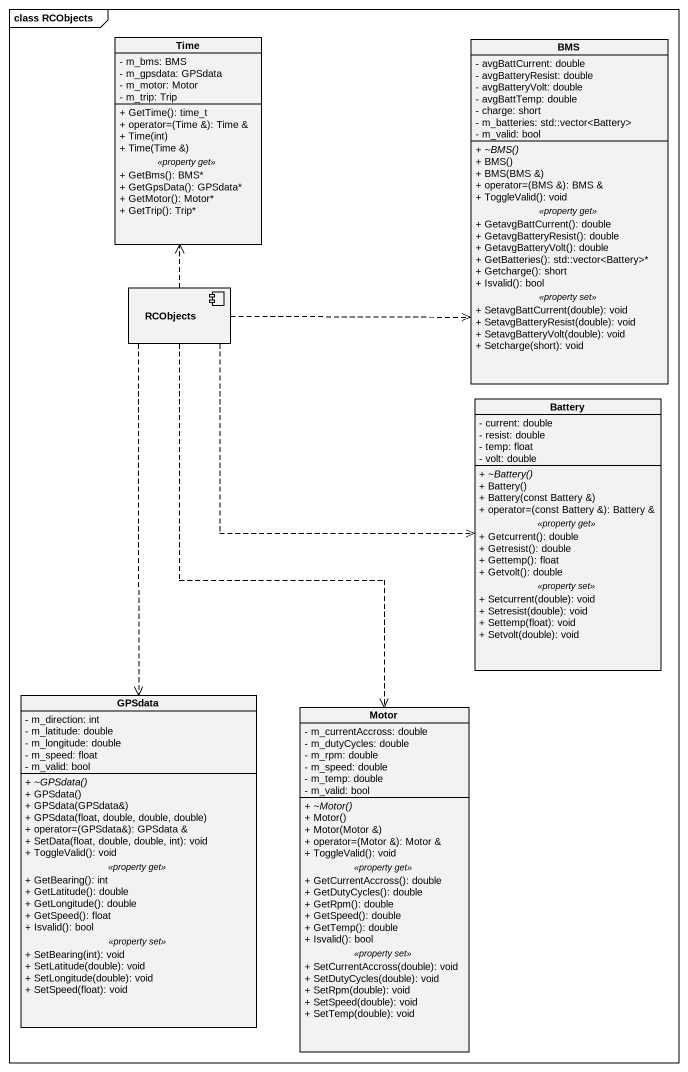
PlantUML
@startuml
mainframe class RCObjects
allowmixing
hide circle
hide empty members
skinparam classAttributeIconSize 0
class Time {
  - m_bms: BMS
  - m_gpsdata: GPSdata
  - m_motor: Motor
  - m_trip: Trip
  --
  + GetTime(): time_t
  + operator=(Time &): Time &
  + Time(int)
  + Time(Time &)
  .. <<property get>> ..
  + GetBms(): BMS*
  + GetGpsData(): GPSdata*
  + GetMotor(): Motor*
  + GetTrip(): Trip*
}
class BMS {
  - avgBattCurrent: double
  - avgBatteryResist: double
  - avgBatteryVolt: double
  - avgBattTemp: double
  - charge: short
  - m_batteries: std::vector<Battery>
  - m_valid: bool
  --
  {abstract} + ~BMS()
  + BMS()
  + BMS(BMS &)
  + operator=(BMS &): BMS &
  + ToggleValid(): void
  .. <<property get>> ..
  + GetavgBattCurrent(): double
  + GetavgBatteryResist(): double
  + GetavgBatteryVolt(): double
  + GetBatteries(): std::vector<Battery>*
  + Getcharge(): short
  + Isvalid(): bool
  .. <<property set>> ..
  + SetavgBattCurrent(double): void
  + SetavgBatteryResist(double): void
  + SetavgBatteryVolt(double): void
  + Setcharge(short): void
}
component RCObjects
class Battery {
  - current: double
  - resist: double
  - temp: float
  - volt: double
  --
  {abstract} + ~Battery()
  + Battery()
  + Battery(const Battery &)
  + operator=(const Battery &): Battery &
  .. <<property get>> ..
  + Getcurrent(): double
  + Getresist(): double
  + Gettemp(): float
  + Getvolt(): double
  .. <<property set>> ..
  + Setcurrent(double): void
  + Setresist(double): void
  + Settemp(float): void
  + Setvolt(double): void
}
class GPSdata {
  - m_direction: int
  - m_latitude: double
  - m_longitude: double
  - m_speed: float
  - m_valid: bool
  --
  {abstract} + ~GPSdata()
  + GPSdata()
  + GPSdata(GPSdata&)
  + GPSdata(float, double, double, double)
  + operator=(GPSdata&): GPSdata &
  + SetData(float, double, double, int): void
  + ToggleValid(): void
  .. <<property get>> ..
  + GetBearing(): int
  + GetLatitude(): double
  + GetLongitude(): double
  + GetSpeed(): float
  + Isvalid(): bool
  .. <<property set>> ..
  + SetBearing(int): void
  + SetLatitude(double): void
  + SetLongitude(double): void
  + SetSpeed(float): void
}
class Motor {
  - m_currentAccross: double
  - m_dutyCycles: double
  - m_rpm: double
  - m_speed: double
  - m_temp: double
  - m_valid: bool
  --
  {abstract} + ~Motor()
  + Motor()
  + Motor(Motor &)
  + operator=(Motor &): Motor &
  + ToggleValid(): void
  .. <<property get>> ..
  + GetCurrentAccross(): double
  + GetDutyCycles(): double
  + GetRpm(): double
  + GetSpeed(): double
  + GetTemp(): double
  + Isvalid(): bool
  .. <<property set>> ..
  + SetCurrentAccross(double): void
  + SetDutyCycles(double): void
  + SetRpm(double): void
  + SetSpeed(double): void
  + SetTemp(double): void
}
RCObjects .up.> Time
RCObjects .right.> BMS
RCObjects .right.> Battery
RCObjects ..> GPSdata
RCObjects ..> Motor
@enduml
